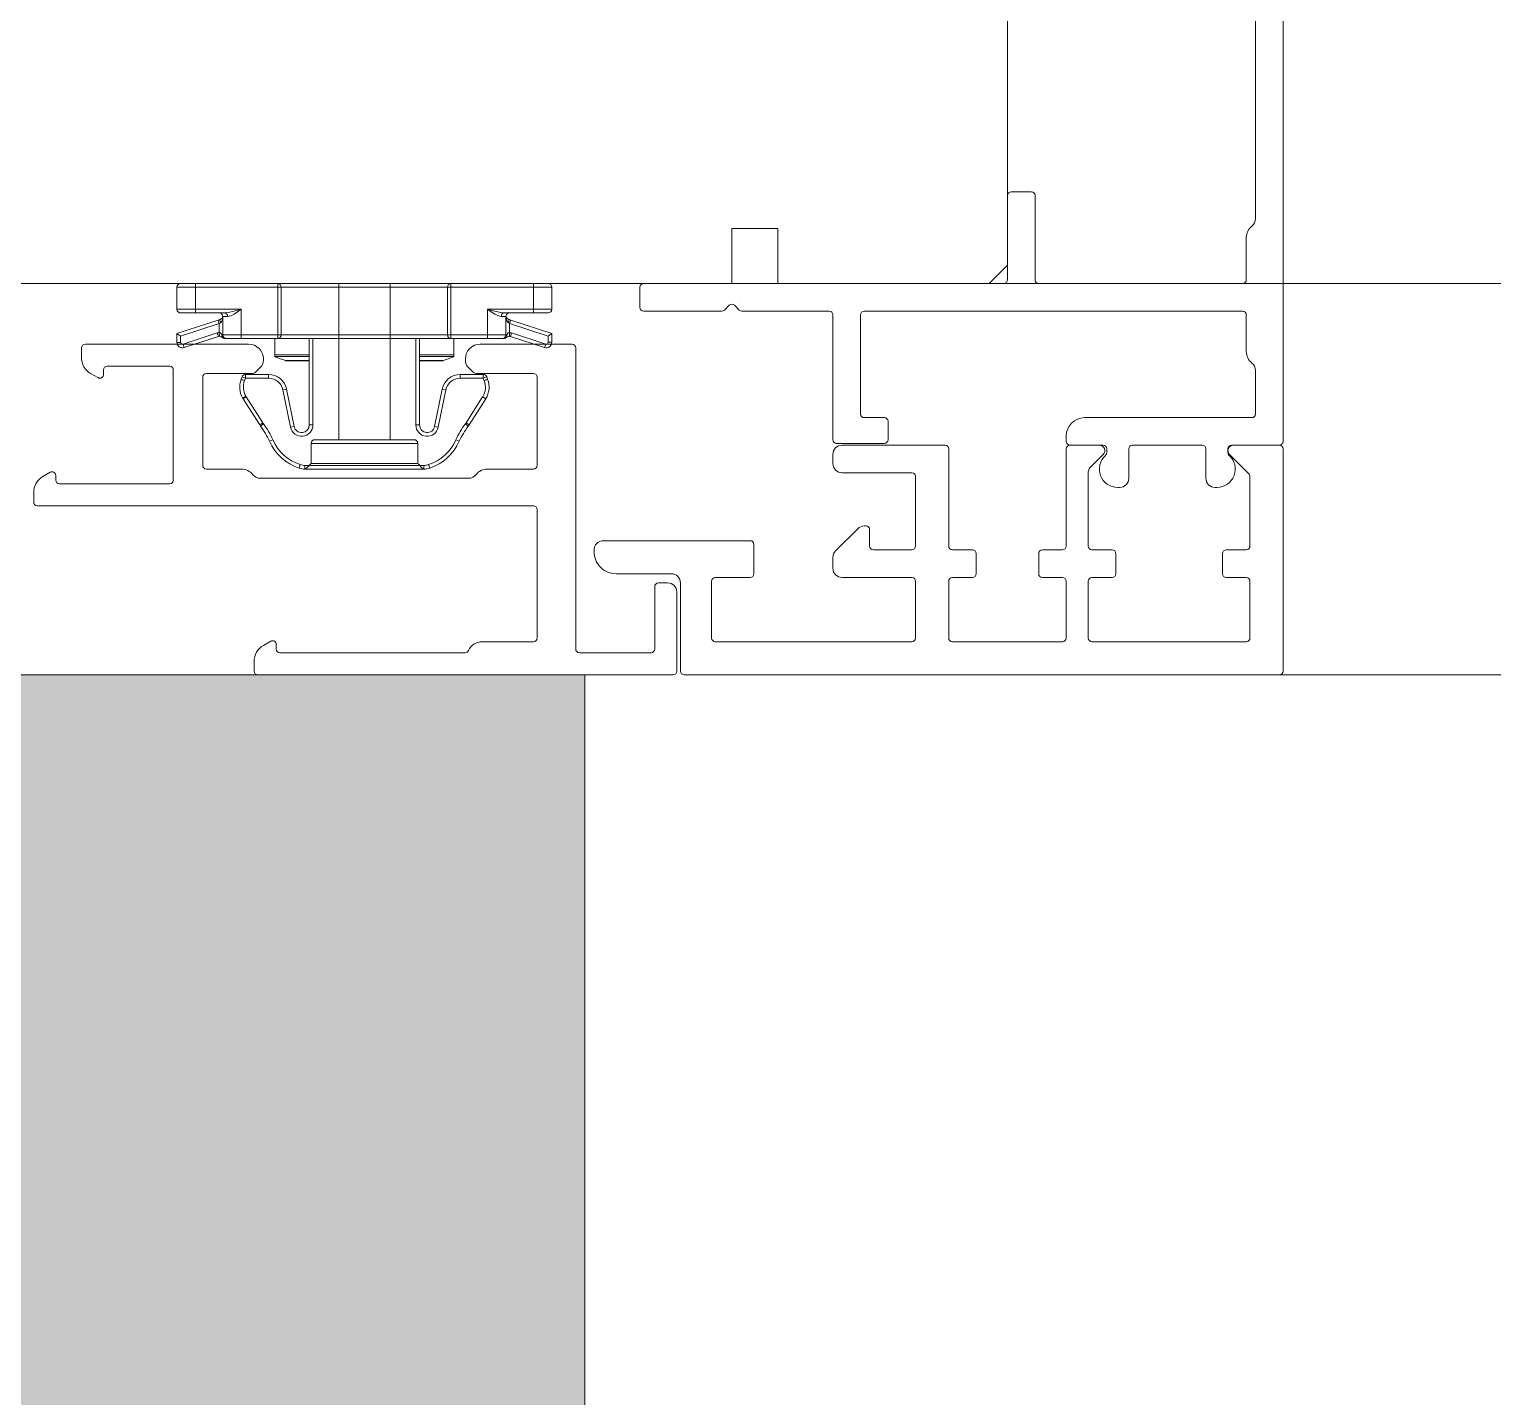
# Model space of a CAD drawing. Header units: metres. Extents: x 0.003 to 0.843, y 0.003 to 0.597.
# Drawn here: x 0.391655 to 0.393248, y 0.201385 to 0.202874 of the extents above; entities that cross this region are included whole.
import ezdxf

# ---------------------------------------------------------------- set-up
doc = ezdxf.new("R2010")
doc.units = ezdxf.units.M
for name, pattern in [('AUSGEZOGEN', [0]), ('PHANTOM', [63.50000000000001, 31.75, -6.35, 6.35, -6.35, 6.35, -6.35]), ('PUNKT', [6.35, 0, -6.35]), ('VERDECKT', [9.524999999999999, 6.35, -3.175])]:
    doc.linetypes.add(name, pattern=pattern)
for name, color, linetype, lineweight in [('Bodenplatte', 7, 'AUSGEZOGEN', 18), ('Daemmung', 7, 'AUSGEZOGEN', 18), ('Decke', 7, 'AUSGEZOGEN', 35), ('Deckendaemmung', 7, 'AUSGEZOGEN', 13), ('Fenster', 7, 'AUSGEZOGEN', 18), ('Wand Beton bewehrt', 7, 'AUSGEZOGEN', 35)]:
    doc.layers.add(name, color=color, linetype=linetype, lineweight=lineweight)

msp = doc.modelspace()

# ---------------------------------------------------------------- hatches: boundary and pattern name
at = {"layer": 'Daemmung', "linetype": 'AUSGEZOGEN', "lineweight": 13}
msp.add_hatch(color=32, dxfattribs=at).paths.add_polyline_path([(0.3922599912993611, 0.1993973625951699), (0.3922599912993611, 0.2021713535053223), (0.3914599913172425, 0.2021713535053223), (0.3914599913172425, 0.1993973625951699), (0.3914599913172425, 0.1985973626130513), (0.3914599913172425, 0.1981173626237801), (0.3914599913172425, 0.197637362634509), (0.3914599913172425, 0.1972373626434497), (0.3922599912993611, 0.1972373626434497), (0.3922599912993611, 0.197637362634509), (0.3922599912993611, 0.1981173626237801), (0.3922599912993611, 0.1985973626130513)])

# ---------------------------------------------------------------- linework, layer by layer
at = {"layer": 'Bodenplatte', "color": 92, "linetype": 'VERDECKT', "lineweight": 18, "true_color": 0x00c600}
msp.add_line((0.3223599928617479, 0.2025973625236443), (0.6343599858880049, 0.2025973625236443), dxfattribs=at)
at = {"layer": 'Daemmung', "color": 7, "linetype": 'AUSGEZOGEN', "lineweight": 13}
for p, q in [((0.3922599912993611, 0.2021713535053223), (0.3914599913172425, 0.2021713535053223)), ((0.3922599912993611, 0.1993973625951699), (0.3922599912993611, 0.2021713535053223))]:
    msp.add_line(p, q, dxfattribs=at)
at = {"layer": 'Decke', "color": 92, "linetype": 'PHANTOM', "lineweight": 18, "true_color": 0x00c600}
msp.add_line((0.3223599928617479, 0.2025973625236443), (0.6343599858880049, 0.2025973625236443), dxfattribs=at)
at = {"layer": 'Deckendaemmung', "color": 211, "linetype": 'AUSGEZOGEN', "lineweight": 13, "true_color": 0xff70ff}
for p, q in [((0.3924280637059753, 0.2025816842901702), (0.3924280637059753, 0.2025816842901702)), ((0.3931894869963293, 0.2019336622780312), (0.3931894869963293, 0.2019336622780312)), ((0.3917800416938363, 0.2018202609998161), (0.3917800416938363, 0.2018202609998161))]:
    msp.add_line(p, q, dxfattribs=at)
at = {"layer": 'Fenster', "color": 7, "linetype": 'AUSGEZOGEN', "lineweight": 13}
for p, q in [((0.393019990842895, 0.2024253680464881), (0.3930199874893234, 0.2043533680063433)), ((0.3927199882479327, 0.2039173678592842), (0.3927199905091584, 0.2026173678888036)), ((0.3929899891489198, 0.2033991264026836), (0.3929899904208844, 0.2026678618918236)), ((0.3927459903717671, 0.2026973675651521), (0.3927239903722586, 0.2026973675268855)), ((0.3927199903793058, 0.2026933675200171), (0.3927199905393308, 0.2026013675220739)), ((0.3927499905386606, 0.2026013675742556), (0.3927499903786353, 0.2026933675721989)), ((0.3924699904451706, 0.2026573674339807), (0.3924199904462881, 0.2026573673470103)), ((0.3924199904462881, 0.2026573673470103), (0.3924199905506524, 0.202597367367287)), ((0.3924699905495349, 0.2025973674543002), (0.3924699904451706, 0.2026573674339807)), ((0.3929799904568506, 0.202647367973309), (0.3929799905370855, 0.2026013679743378)), ((0.3927199905091584, 0.2026173678888036), (0.3926999905443935, 0.2025973678545638)), ((0.3924199905506524, 0.202597367367287), (0.3913799905798902, 0.2025973655574016)), ((0.3918159893638138, 0.2025933678932811), (0.3918359893633668, 0.2025933679280688)), ((0.3918159894055597, 0.2025693678938178), (0.3918159893638138, 0.2025933678932811)), ((0.3918359893633668, 0.2025933679280688), (0.3918359893564092, 0.2025973679279796)), ((0.3919257557528499, 0.2025933680842091), (0.3918359893633668, 0.2025933679280688)), ((0.3918359893633668, 0.2025933679280688), (0.3918359894051127, 0.2025693679286056)), ((0.3919257557458923, 0.2025973680841194), (0.3919257557528499, 0.2025933680842091)), ((0.391925755843299, 0.2025413680853713), (0.3919257557528499, 0.2025933680842091)), ((0.3919293801278426, 0.2025933680905137), (0.3919257557528499, 0.2025933680842091)), ((0.3919293801278426, 0.2025933680905137), (0.3919293802182917, 0.2025413680916759)), ((0.3921105988774747, 0.2025933684057264), (0.3919293801278426, 0.2025933680905137)), ((0.3919919898263049, 0.2025973681993278), (0.3919919901220036, 0.2024273682031276)), ((0.3920479898250531, 0.2025973682967342), (0.3920479901207517, 0.2024273683005345)), ((0.3921105989679238, 0.2025413684068886), (0.3921105988774747, 0.2025933684057264)), ((0.3921142232524674, 0.2025933684120305), (0.3921105988774747, 0.2025933684057264)), ((0.3921142232524674, 0.2025933684120305), (0.3921142232455097, 0.2025973684119408)), ((0.3922039893551409, 0.2025933685681698), (0.3921142232524674, 0.2025933684120305)), ((0.3921142232524674, 0.2025933684120305), (0.3921142233429163, 0.2025413684131927)), ((0.3922039893551409, 0.2025933685681698), (0.3922039893481833, 0.2025973685680802)), ((0.3922039893968867, 0.2025693685687066), (0.3922039893551409, 0.2025933685681698)), ((0.3922039893551409, 0.2025933685681698), (0.3922239893546939, 0.2025933686029585)), ((0.3922239893546939, 0.2025933686029585), (0.3922239893964396, 0.2025693686034943)), ((0.3923199905621876, 0.2025933668264907), (0.3923199906004545, 0.2025713668269823)), ((0.3927159905463778, 0.2025973675152054), (0.3923239905551404, 0.2025973668333591)), ((0.3926999905443935, 0.2025973678545638), (0.3924699905495349, 0.2025973674543002)), ((0.3929759905441327, 0.2025973679674503), (0.3927539905455286, 0.2025973675813025)), ((0.3918359894051127, 0.2025693679286056), (0.3918159894055597, 0.2025693678938178)), ((0.3918859894039949, 0.202569368015576), (0.3918359894051127, 0.2025693679286056)), ((0.3918359894051127, 0.2025693679286056), (0.3918359894120703, 0.2025653679286957)), ((0.3918808497192892, 0.2025679018230403), (0.3918859894039949, 0.202569368015576)), ((0.3918859894039949, 0.202569368015576), (0.3918817063363823, 0.2025664356409343)), ((0.3918859894039949, 0.202569368015576), (0.3918859894526983, 0.2025413680162019)), ((0.3922039893968867, 0.2025693685687066), (0.3921539893980042, 0.2025693684817361)), ((0.3921539894467075, 0.2025413684823621), (0.3921539893980042, 0.2025693684817361)), ((0.3921579412763814, 0.2025666579465988), (0.3921539893980042, 0.2025693684817361)), ((0.3921539893980042, 0.2025693684817361), (0.3921587316487565, 0.2025680132189791)), ((0.3922039893968867, 0.2025693685687066), (0.3922039894038442, 0.2025653685687957)), ((0.3922239893964396, 0.2025693686034943), (0.3922039893968867, 0.2025693685687066)), ((0.3924119195222543, 0.2025685385598226), (0.3924171621669582, 0.2025737812227649)), ((0.3924228190210813, 0.2025737812326042), (0.3924280616834699, 0.2025685385884545)), ((0.3918159894512374, 0.2025431073092027), (0.3918607523522819, 0.2025576648146244)), ((0.3918199894124278, 0.2025653679008647), (0.3918359894120703, 0.2025653679286957)), ((0.3918619894315045, 0.202553860917375), (0.3918199894562015, 0.2025402019530557)), ((0.3918681008675324, 0.20256536798455), (0.3918359894120703, 0.2025653679286957)), ((0.3918607523522819, 0.2025576648146244), (0.3918632264960946, 0.2025584694399081)), ((0.3918607523522819, 0.2025576648146244), (0.3918619894315045, 0.202553860917375)), ((0.3918632265027111, 0.2025546655405079), (0.3918619894315045, 0.202553860917375)), ((0.3918619894487581, 0.2025439416334084), (0.3918619894315045, 0.202553860917375)), ((0.3918659894531453, 0.2025413679814138), (0.3918659894183574, 0.2025613679809667)), ((0.3918659894183574, 0.2025613679809667), (0.3918710822983934, 0.2025613679898252)), ((0.3918681008675324, 0.20256536798455), (0.3918721214626747, 0.2025657927979492)), ((0.3918744327934833, 0.2025622176084644), (0.3918710822983934, 0.2025613679898252)), ((0.3918721214626747, 0.2025657927979492), (0.3918765857850713, 0.2025667689090197)), ((0.3918781530601662, 0.2025641698215463), (0.3918744327934833, 0.2025622176084644)), ((0.3918765857850713, 0.2025667689090197), (0.3918808497192892, 0.2025679018230403)), ((0.3918817063363823, 0.2025664356409343), (0.3918781530601662, 0.2025641698215463)), ((0.3921618229819129, 0.2025641719758665), (0.3921579412763814, 0.2025666579465988)), ((0.3921587316487565, 0.2025680132189791), (0.3921633896923677, 0.2025667702383399)), ((0.3921659409833939, 0.2025620554971565), (0.3921618229819129, 0.2025641719758665)), ((0.3921633896923677, 0.2025667702383399), (0.3921683312915676, 0.2025657120039987)), ((0.3921688965314362, 0.2025613685078452), (0.3921659409833939, 0.2025620554971565)), ((0.3921683312915676, 0.2025657120039987), (0.3921718779483821, 0.202565368512941)), ((0.3921688965314362, 0.2025613685078452), (0.3921739894114726, 0.2025613685167033)), ((0.3922039894038442, 0.2025653685687957), (0.3921718779483821, 0.202565368512941)), ((0.3921739894114726, 0.2025613685167033), (0.3921739894462605, 0.2025413685171502)), ((0.3921767523438185, 0.2025584699852571), (0.3921792264904306, 0.2025576653685799)), ((0.3921779894244409, 0.2025538614670272), (0.3921767523504351, 0.2025546660858559)), ((0.3921792264904306, 0.2025576653685799), (0.3921779894244409, 0.2025538614670272)), ((0.3921779894244409, 0.2025538614670272), (0.3921779894416944, 0.2025439421830597)), ((0.3922199894472602, 0.2025402026488178), (0.3921779894244409, 0.2025538614670272)), ((0.3921792264904306, 0.2025576653685799), (0.3922239894421174, 0.2025431080188796)), ((0.3922039894038442, 0.2025653685687957), (0.3922199894034866, 0.2025653685966268)), ((0.3923239906073227, 0.2025673668340296), (0.3924090910972307, 0.2025673669820535)), ((0.3924308901126709, 0.2025673670199713), (0.3925259897771359, 0.2025673671853879)), ((0.3925299897840043, 0.2025633671924348), (0.3925299900205631, 0.2024273671900337)), ((0.3925599899711893, 0.2024553672415901), (0.3925599897833338, 0.2025633672446165)), ((0.3925639897762868, 0.202567367251485), (0.3929759905963063, 0.2025673679681209)), ((0.3929799906031746, 0.2025633679751495), (0.3929799906725367, 0.2025233679760436)), ((0.3918159894681781, 0.2025333678946222), (0.3918159894512374, 0.2025431073092027)), ((0.3918159894512374, 0.2025431073092027), (0.3918199894562015, 0.2025402019530557)), ((0.3918199894562015, 0.2025402019530557), (0.3918199894680887, 0.2025333679015799)), ((0.3918226080076554, 0.2025314659564342), (0.3918597766263899, 0.2025435536977589)), ((0.3918610137056128, 0.2025397498005096), (0.3918238450868781, 0.2025276620591849)), ((0.3918610137056128, 0.2025397498005096), (0.3918597766263899, 0.2025435536977589)), ((0.3918621201167968, 0.2025399437683346), (0.3918619894487581, 0.2025439416334084)), ((0.3918619894487581, 0.2025439416334084), (0.3918625271314168, 0.2025439043791667)), ((0.3918626577994228, 0.2025399251416811), (0.3918621201167968, 0.2025399437683346)), ((0.3918625271314168, 0.2025439043791667), (0.3918633460859591, 0.2025435608860508)), ((0.3918634767536666, 0.2025397533958353), (0.3918626577994228, 0.2025399251416811)), ((0.3918633460859591, 0.2025435608860508), (0.3918642240199143, 0.2025427498968216)), ((0.3918643546869166, 0.202539347901984), (0.3918634767536666, 0.2025397533958353)), ((0.3918642240199143, 0.2025427498968216), (0.3918650612508414, 0.2025413679797989)), ((0.3918651919166416, 0.2025386569442016), (0.3918643546869166, 0.202539347901984)), ((0.3918650575118733, 0.2025413476090284), (0.3918649621206827, 0.2025402884352112)), ((0.3918649621206827, 0.2025402884352112), (0.3918650456663119, 0.2025394188833888)), ((0.3918650456663119, 0.2025394188833888), (0.3918653900773846, 0.2025384566093453)), ((0.3918650612508414, 0.2025413679797989), (0.3918659894531453, 0.2025413679814138)), ((0.3918653900773846, 0.2025384566093453), (0.3918663034135002, 0.2025378109589624)), ((0.3918859894526983, 0.2025413680162019), (0.3918659894531453, 0.2025413679814138)), ((0.3918663034135002, 0.2025378109589624), (0.3918671774579789, 0.2025374838061889)), ((0.3918671774579789, 0.2025374838061889), (0.3918681039217315, 0.202537368091279)), ((0.3918699894600135, 0.2025373679884606), (0.3918681330554052, 0.2025373679852319)), ((0.3918699894600135, 0.2025373679884606), (0.3918859894596559, 0.2025373680162911)), ((0.3918859894596559, 0.2025373680162911), (0.3918859894526983, 0.2025413680162019)), ((0.3918859894526983, 0.2025413680162019), (0.391925755843299, 0.2025413680853713)), ((0.3919257558502567, 0.2025373680854605), (0.3918859894596559, 0.2025373680162911)), ((0.3919224894588399, 0.2025373680797793), (0.3919224894892865, 0.2025198640785266)), ((0.3919257558502567, 0.2025373680854605), (0.391925755843299, 0.2025413680853713)), ((0.3919293802182917, 0.2025413680916759), (0.391925755843299, 0.2025413680853713)), ((0.3921142233498739, 0.2025373684132819), (0.3919257558502567, 0.2025373680854605)), ((0.3919293802182917, 0.2025413680916759), (0.3921105989679238, 0.2025413684068886)), ((0.3919599899083152, 0.2024433681471092), (0.3919599897448113, 0.2025373681450078)), ((0.3919639897447219, 0.202537368151965), (0.3919639899082261, 0.2024433681540668)), ((0.3920759896189127, 0.2024433683488787), (0.3920759894554088, 0.2025373683467778)), ((0.3920799894553194, 0.2025373683537355), (0.3920799896188232, 0.2024433683558368)), ((0.3921142233429163, 0.2025413684131927), (0.3921105989679238, 0.2025413684068886)), ((0.3921142233498739, 0.2025373684132819), (0.3921142233429163, 0.2025413684131927)), ((0.3921142233429163, 0.2025413684131927), (0.3921539894467075, 0.2025413684823621)), ((0.3921539894536653, 0.2025373684824513), (0.3921142233498739, 0.2025373684132819)), ((0.3921174894544811, 0.2025373684189631), (0.3921174894849275, 0.2025198644177103)), ((0.3921739894462605, 0.2025413685171502), (0.3921539894467075, 0.2025413684823621)), ((0.3921539894536653, 0.2025373684824513), (0.3921539894467075, 0.2025413684823621)), ((0.3921539894536653, 0.2025373684824513), (0.3921699894533074, 0.2025373685102823)), ((0.3921718458579156, 0.202537368513511), (0.3921699894533074, 0.2025373685102823)), ((0.3921718749915891, 0.2025373686196595), (0.3921724768079209, 0.2025374185903093)), ((0.3921724768079209, 0.2025374185903093), (0.3921735951882159, 0.2025377713175081)), ((0.3921735951882159, 0.2025377713175081), (0.3921745888321493, 0.2025384571471673)), ((0.3921739894462605, 0.2025413685171502), (0.3921749176485645, 0.2025413685187646)), ((0.3921745888321493, 0.2025384571471664), (0.3921749332391125, 0.2025394194185547)), ((0.3921747869921954, 0.2025386574827121), (0.3921745888321493, 0.2025384571471664)), ((0.3921751066491873, 0.2025389676801697), (0.3921747869921973, 0.2025386574827144)), ((0.3921749176485647, 0.2025413685187646), (0.3921752373050169, 0.2025419889131231)), ((0.3921750167823568, 0.2025402889505417), (0.3921749213877808, 0.2025413481470314)), ((0.3921749332391125, 0.2025394194185547), (0.3921750167823568, 0.2025402889505417)), ((0.392175688957338, 0.2025393876378653), (0.3921751066491873, 0.2025389676801697)), ((0.3921752373050169, 0.2025419889131231), (0.392175819612437, 0.2025428288275016)), ((0.3921765016043841, 0.2025397537641493), (0.392175688957338, 0.2025393876378653)), ((0.392175819612437, 0.2025428288275016), (0.3921766322588464, 0.2025435610786558)), ((0.3921773208960011, 0.2025399256676242), (0.3921765016043841, 0.2025397537641493)), ((0.3921766322588464, 0.2025435610786558), (0.3921774515501643, 0.2025439048841804)), ((0.3921778587875637, 0.202539944317532), (0.3921773208960011, 0.2025399256676242)), ((0.3921774515501643, 0.2025439048841804), (0.3921779894416944, 0.2025439421830597)), ((0.3921779894416944, 0.2025439421830597), (0.3921778587875637, 0.202539944317532)), ((0.3921802022654122, 0.2025435542551086), (0.3921789651994226, 0.2025397503535555)), ((0.3922161338602078, 0.2025276627415332), (0.3921789651994226, 0.2025397503535555)), ((0.3921802022654122, 0.2025435542551086), (0.3922173709261974, 0.2025314666430863)), ((0.3922239894421174, 0.2025431080188796), (0.3922199894472602, 0.2025402026488178)), ((0.3922199894591474, 0.2025333685973419), (0.3922199894472602, 0.2025402026488178)), ((0.3922239894421174, 0.2025431080188796), (0.3922239894590582, 0.2025333686042996)), ((0.391711989891031, 0.2025168390072291), (0.3917119898727241, 0.2025273637983796)), ((0.391715989865677, 0.202531363805248), (0.3918939898616982, 0.2025313641148619)), ((0.3918159894681781, 0.2025333678946222), (0.3918199894680887, 0.2025333679015799)), ((0.3918238450868781, 0.2025276620591849), (0.3918226080076554, 0.2025314659564342)), ((0.3921459898560652, 0.2025313645531919), (0.3922459898538299, 0.2025313647271323)), ((0.3922161338602078, 0.2025276627415332), (0.3922173709261974, 0.2025314666430863)), ((0.3922239894590582, 0.2025333686042996), (0.3922199894591474, 0.2025333685973419)), ((0.3922499898606982, 0.2025273647341792), (0.3922499904312227, 0.2021993647415111)), ((0.3918079899053663, 0.2025073639658099), (0.3917399899068863, 0.2025073638475302)), ((0.3919070609725794, 0.2025064352059672), (0.3919011614880371, 0.2025005357009018)), ((0.391909989889171, 0.2025153641430502), (0.3919099898924026, 0.2025135062787154)), ((0.3919599897752578, 0.2025198641437551), (0.3919224894892865, 0.2025198640785266)), ((0.3919224894899241, 0.2025194974995498), (0.3919224894908452, 0.2025189679642744)), ((0.3919224894908452, 0.2025189679642744), (0.3919224894917724, 0.2025184349371447)), ((0.3919224894917724, 0.2025184349371447), (0.3919224894922562, 0.2025181568004992)), ((0.3919224894925553, 0.202517984693327), (0.3919599897785269, 0.202517984758555)), ((0.3919224894925553, 0.202517984693327), (0.3919224894929885, 0.2025177357230296)), ((0.3919341581137897, 0.2025134887153677), (0.3919224894929885, 0.2025177357230296)), ((0.3919599897863472, 0.2025134887602995), (0.3919341581137897, 0.2025134887153677)), ((0.3919348421542709, 0.202513368101802), (0.391959989786557, 0.2025133681455436)), ((0.3921174894849275, 0.2025198644177103), (0.3920799894857657, 0.2025198643524828)), ((0.3920799894890348, 0.2025179849672837), (0.3921174894881965, 0.2025179850325112)), ((0.3921058208826031, 0.2025134890139594), (0.3920799894968552, 0.2025134889690276)), ((0.3920799894970651, 0.2025133683542718), (0.3921051368425416, 0.202513368398013)), ((0.3921058208826031, 0.2025134890139594), (0.3921174894886295, 0.2025177360622133)), ((0.3921174894864863, 0.2025189683034583), (0.3921174894855652, 0.2025194978387335)), ((0.3921174894874134, 0.2025184352763281), (0.3921174894864863, 0.2025189683034583)), ((0.3921174894878973, 0.2025181571396829), (0.3921174894874134, 0.2025184352763281)), ((0.3921174894886295, 0.2025177360622133), (0.3921174894881965, 0.2025179850325112)), ((0.3921299898874848, 0.2025135066613848), (0.3921299898842533, 0.2025153645257192)), ((0.3921388183369738, 0.2025005361142821), (0.392132918831907, 0.2025064355988252)), ((0.39172998992879, 0.2024948997287998), (0.3917219899209349, 0.2024995185169346)), ((0.3917359899139334, 0.2025033638406617), (0.3917359899226303, 0.2024983638407735)), ((0.3918119901209628, 0.2023833639755394), (0.3918119899122345, 0.2025033639728567)), ((0.3918439899254346, 0.2024953640286968), (0.3918439900924174, 0.2023993640308426)), ((0.391898333063012, 0.2024993641231318), (0.3918479899183875, 0.2024993640355651)), ((0.3918858068852768, 0.2024930587619974), (0.3918895481970517, 0.202491643634623)), ((0.3918858456761566, 0.2024931621793772), (0.3918868128164576, 0.2024957624106542)), ((0.3918858456761566, 0.2024931621793772), (0.3918895947461076, 0.2024917677354784)), ((0.3918905618864086, 0.2024943679667559), (0.3918868128164576, 0.2024957624106542)), ((0.3918905618864086, 0.2024943679667559), (0.3918895947461076, 0.2024917677354784)), ((0.3918905618794509, 0.2024983679666666), (0.3919156892251388, 0.2024983680103733)), ((0.3918905618794509, 0.2024983679666666), (0.3918905618864086, 0.2024943679667559)), ((0.3919156892320965, 0.2024943680104625), (0.3918905618864086, 0.2024943679667559)), ((0.3919156892251388, 0.2024983680103733), (0.3919156892320965, 0.2024943680104625)), ((0.3921243095512154, 0.2024983683732481), (0.3921494172931724, 0.2024983684169206)), ((0.3921243095512154, 0.2024983683732481), (0.3921243095581731, 0.2024943683733377)), ((0.39214941730013, 0.2024943684170103), (0.3921243095581731, 0.2024943683733377)), ((0.3922039899104298, 0.2024993646547928), (0.3921416467660732, 0.2024993645463523)), ((0.39214941730013, 0.2024943684170103), (0.3921494172931724, 0.2024983684169206)), ((0.3921531661596074, 0.2024957634266538), (0.39214941730013, 0.2024943684170103)), ((0.3921503855296067, 0.2024917664591908), (0.39214941730013, 0.2024943684170103)), ((0.392154134389084, 0.2024931614688344), (0.3921503855296067, 0.2024917664591908)), ((0.39215417242496, 0.2024930600940529), (0.3921504311726582, 0.2024916448094537)), ((0.3921531661596074, 0.2024957634266538), (0.392154134389084, 0.2024931614688344)), ((0.3922079900842807, 0.2023993646639856), (0.3922079899172978, 0.2024953646618396)), ((0.392989990707865, 0.2025028740923172), (0.3929899907904972, 0.2024553679936353)), ((0.3918873391921259, 0.2024727977316048), (0.391890825119426, 0.2024747594426295)), ((0.3918879010187794, 0.2024718602654589), (0.3918912745807491, 0.2024740094697126)), ((0.3918912745807491, 0.2024740094697126), (0.3919093793773847, 0.2024455907406405)), ((0.3919352877466457, 0.2024823554035093), (0.391931368049302, 0.2024815579249712)), ((0.3919396368391689, 0.2024409158861681), (0.391931368049302, 0.2024815579249712)), ((0.3919352877466457, 0.2024823554035093), (0.3919435565365127, 0.2024417133647058)), ((0.392096442046661, 0.202441711712374), (0.3921047110854134, 0.2024823556982047)), ((0.3921086307855315, 0.2024815582333027), (0.3921003617467791, 0.202440914247472)), ((0.3921047110854134, 0.2024823556982047), (0.3921086307855315, 0.2024815582333027)), ((0.3921306389565066, 0.2024456423044362), (0.3921486393603434, 0.2024738973871772)), ((0.3921520129297895, 0.2024717481946596), (0.3921486393603434, 0.2024738973871772)), ((0.3921522459396096, 0.2024721230112032), (0.3921488257681994, 0.2024741972404118)), ((0.3919060058154152, 0.2024434415363867), (0.3918879010187794, 0.2024718602654589)), ((0.3921520129297895, 0.2024717481946596), (0.3921340125259526, 0.2024434931119186)), ((0.3919060058154152, 0.2024434415363867), (0.3919093793773847, 0.2024455907406405)), ((0.3919069344668367, 0.2024421068618626), (0.3919101222985218, 0.2024445230010211)), ((0.3919435565365127, 0.2024417133647058), (0.3919396368391689, 0.2024409158861681)), ((0.3919599899083152, 0.2024433681471092), (0.3919639899082261, 0.2024433681540668)), ((0.3920799896188232, 0.2024433683558368), (0.3920759896189127, 0.2024433683488787)), ((0.392096442046661, 0.202441711712374), (0.3921003617467791, 0.202440914247472)), ((0.3921330764148503, 0.2024421485920484), (0.3921298900676247, 0.2024445666885395)), ((0.3921340125259526, 0.2024434931119186), (0.3921306389565066, 0.2024456423044362)), ((0.3925859899775656, 0.2024513672869039), (0.3925639899780576, 0.2024513672486369)), ((0.392589990019222, 0.2024273672943983), (0.392589989984434, 0.2024473672939512)), ((0.3929859907975444, 0.2024513679867669), (0.3928039908013172, 0.2024513676701958)), ((0.3919166977662737, 0.2024256012347364), (0.3919203505169797, 0.2024272313916504)), ((0.3919659901225847, 0.2024273681579029), (0.3920739901201706, 0.2024273683457587)), ((0.392123281769541, 0.2024256014750145), (0.392119629010634, 0.2024272316135521)), ((0.3927839908365524, 0.2024313676358548), (0.3927839908469887, 0.202425367635989)), ((0.3920779901270387, 0.2024233683528055), (0.3919619901296318, 0.202423368151035)), ((0.3919619901296318, 0.202423368151035), (0.3919619901678987, 0.2024013681515267)), ((0.3920779901270387, 0.2024233683528055), (0.3920779901653055, 0.2024013683532976)), ((0.3925299900646351, 0.2024013691399055), (0.3925299900472409, 0.202411369139682)), ((0.3925339900274314, 0.202423367197081), (0.3925859900262691, 0.2024233672875298)), ((0.3925399900296235, 0.2024213691568521), (0.39265199002712, 0.2024213693516659)), ((0.3926559900339883, 0.2024173693587123), (0.3926559902183647, 0.2023113696395999)), ((0.3927839910441278, 0.2023113698622451), (0.3927839908597542, 0.2024173679507799)), ((0.3927879908538571, 0.2024213676430364), (0.3928239908530521, 0.2024213677056537)), ((0.3927879908527072, 0.2024213679576483), (0.3928199908519918, 0.2024213680133094)), ((0.3928242335104003, 0.2024111253802308), (0.3928097482502781, 0.2023966400697173)), ((0.3928279908599203, 0.202417367712701), (0.3928279908670719, 0.2024132562566124)), ((0.3928519909150449, 0.202385367755162), (0.3928519908593838, 0.2024173677544469)), ((0.3928559908523371, 0.2024213677613148), (0.3929319908506381, 0.2024213678935098)), ((0.3929359908575065, 0.2024173679005571), (0.3929359909131672, 0.2023853679012723)), ((0.3929599908641213, 0.2024132564862134), (0.39295999085697, 0.2024173679423025)), ((0.3929822335425007, 0.2023906403822198), (0.3929617482259522, 0.2024111256275033)), ((0.3929639908499227, 0.2024213679491709), (0.3930159908499421, 0.2024213680396197)), ((0.3929659908487282, 0.2024213682753416), (0.3930159908476106, 0.2024213683623111)), ((0.3930199908544787, 0.2024173683693584), (0.3930199912754167, 0.2021753671248289)), ((0.3918479900992856, 0.2023953640378895), (0.3918859900984361, 0.2023953641039866)), ((0.3919488622124792, 0.2023964033078678), (0.3919501324116144, 0.2024001962741791)), ((0.3919552132429436, 0.2023953681398729), (0.391955213235986, 0.2023993681397838)), ((0.391955213235986, 0.2023993681397838), (0.3920847669409667, 0.2023993683651302)), ((0.3920847669479243, 0.2023953683652194), (0.3919552132429436, 0.2023953681398729)), ((0.3919619901678987, 0.2024013681515267), (0.3919559901784692, 0.2023953681412245)), ((0.3919619901678987, 0.2024013681515267), (0.3920779901653055, 0.2024013683532976)), ((0.3920779901653055, 0.2024013683532976), (0.3920839901756081, 0.2023953683638683)), ((0.3920847669479243, 0.2023953683652194), (0.3920847669409667, 0.2023993683651302)), ((0.3920911183183369, 0.2023964036703615), (0.3920898480372967, 0.2024001966092433)), ((0.3921539900924455, 0.2023953645701472), (0.3922039900913278, 0.2023953646571177)), ((0.3916699901174486, 0.2023872090279197), (0.3916779901092359, 0.202391827843886)), ((0.3916839901151273, 0.2023883637527834), (0.3916839901238243, 0.2023833637528951)), ((0.3916879901306925, 0.2023793637599425), (0.39180799012801, 0.202379363968671)), ((0.391906484016904, 0.2023853641398577), (0.3921334962087657, 0.2023853645347231)), ((0.3926159900801068, 0.2023913692897177), (0.3925399900818055, 0.2023913691575226)), ((0.3926199902191692, 0.2023113695769817), (0.3926199900869749, 0.202387369296765)), ((0.3928079908983843, 0.2023923974260679), (0.3928079910393238, 0.2023113699039905)), ((0.3929839910396572, 0.2023113702101264), (0.3929839909091539, 0.2023863977446841)), ((0.3916599901661065, 0.202359363711686), (0.3916599901477996, 0.2023698885028366)), ((0.3928399909327071, 0.2023753677345131), (0.3928419909326626, 0.2023753677379914)), ((0.3929459909303379, 0.2023753679188899), (0.392947990930293, 0.2023753679223683)), ((0.392203990160904, 0.2023553646580117), (0.3916639901729748, 0.2023553637187334)), ((0.3922079904112886, 0.2022113646681878), (0.3922079901677721, 0.2023513646650586)), ((0.3925329191621248, 0.2023062980786927), (0.3925570612559808, 0.2023304402565345)), ((0.3925641323185399, 0.2023333692009565), (0.3925659901825577, 0.2023333692041879)), ((0.3922799902165059, 0.2023173687108061), (0.3924039902089862, 0.2023173689264918)), ((0.3924039902089862, 0.2023173689264918), (0.3924399902081816, 0.2023173689891101)), ((0.3925699901894259, 0.2023293692112352), (0.3925699902207348, 0.2023113694900112)), ((0.3922699902376022, 0.2023053686936805), (0.3922699902341233, 0.202307368693635)), ((0.3924439902150497, 0.2023133689961573), (0.3924439902707106, 0.202281368992602)), ((0.3925299902629271, 0.2022873691420564), (0.3925299902423015, 0.202299227005944)), ((0.3925739902276031, 0.2023073694970581), (0.3926159902262163, 0.2023073695701132)), ((0.392659990225233, 0.2023073696466472), (0.3926819902247411, 0.2023073696849138)), ((0.3926859902316092, 0.2023033696919611), (0.3926859902698766, 0.202281369413538)), ((0.3927539910969809, 0.2022813695318192), (0.3927539910587135, 0.2023033698102422)), ((0.3927579910516668, 0.2023073698171097), (0.3927799910511749, 0.2023073698553767)), ((0.3928119910461919, 0.2023073699110378), (0.3928339910457, 0.2023073699493048)), ((0.3928379910525684, 0.2023033699563521), (0.3928379910908358, 0.202281369677929)), ((0.3929539910925104, 0.2022813698796995), (0.3929539910542429, 0.2023033701581231)), ((0.3929579910471959, 0.202307370164991), (0.3929799910467041, 0.202307370203258)), ((0.3923539902707479, 0.2022813688403267), (0.3922939902788115, 0.2022813687359617)), ((0.3923359904248517, 0.2021993648911003), (0.3923359903065722, 0.202267364888779)), ((0.3923399902995253, 0.2022713648956474), (0.3923499902993017, 0.2022713649130419)), ((0.3923639904549081, 0.20217536494034), (0.3923639902879184, 0.2022713688579443)), ((0.392397990285654, 0.2022733689127681), (0.3923979903934972, 0.2022113689188837)), ((0.3924399902777577, 0.2022773689857341), (0.3924019902786071, 0.2022773689196365)), ((0.3926159902783988, 0.2022773692918691), (0.3925399902800978, 0.202277369159674)), ((0.3926199903931102, 0.2022113693050315), (0.3926199902852671, 0.2022733692989164)), ((0.3926559902844624, 0.2022733693615351), (0.3926559903923083, 0.2022113677408184)), ((0.3926819902769236, 0.2022773694066696), (0.3926599902774155, 0.202277369368403)), ((0.3927799911033575, 0.202277369577133), (0.3927579911038493, 0.2022773695388665)), ((0.3927839912180716, 0.2022113679634636), (0.3927839911102255, 0.2022733695841799)), ((0.3928079911054216, 0.2022733696259257), (0.3928079912132675, 0.2022113680052089)), ((0.3928339910978826, 0.2022773696710606), (0.3928119910983745, 0.2022773696327936)), ((0.3929799910988867, 0.2022773699250134), (0.3929579910993785, 0.2022773698867468)), ((0.3929839912136009, 0.2022113683113448), (0.3929839911057549, 0.2022733699320607)), ((0.3923599903164723, 0.2022613649306595), (0.3923599904660611, 0.2021753649333823)), ((0.3919099904321343, 0.2022032094494898), (0.3919179904239214, 0.2022078282654561)), ((0.3919239904298128, 0.2022043641743535), (0.3919239904385098, 0.2021993641744653)), ((0.3921479904195875, 0.2022073645639134), (0.3922039904183358, 0.2022073646613199)), ((0.3924019904003654, 0.202207368925931), (0.3926159904001572, 0.2022073692981635)), ((0.3926599903991767, 0.2022073677478657), (0.3927799912251186, 0.2022073679565956)), ((0.3928119912201356, 0.2022073680122563), (0.3929799912206478, 0.2022073683044764)), ((0.3919279904453781, 0.2021953641815121), (0.3921296601380901, 0.2021953645322979)), ((0.3922539904380908, 0.2021953647485584), (0.3923319904318988, 0.2021953648842318)), ((0.3918999904807921, 0.2021753641332562), (0.3918999904624854, 0.2021858889244073)), ((0.392355990473108, 0.2021713649265139), (0.3919039904876602, 0.202171364140303)), ((0.3930159912890679, 0.2021713671179605), (0.3923679904617763, 0.2021713649473873)), ((0.3930159912890679, 0.2021713671179605), (0.4221640091905404, 0.2021713601771535))]:
    msp.add_line(p, q, dxfattribs=at)
for centre, radius, start, end in [((0.3927239903792163, 0.2026933675269742), 3.999999910589395e-06, 90.00009965950261, 179.9999003386106), ((0.3927459903787245, 0.2026933675652412), 3.99999991056211e-06, 9.966138939567454e-05, 90.00009966029776), ((0.392979990421108, 0.202667861874383), 9.999999776533741e-06, 307.9799723719067, 9.99279960037514e-05), ((0.3929959904564928, 0.2026473680012136), 1.599999964237845e-05, 127.9799723722835, 179.999900072004), ((0.3927159905394201, 0.2026013675151156), 3.999999910608722e-06, 270.0000996610929, 9.966138939567454e-05), ((0.3927539905385711, 0.2026013675812132), 3.999999910607585e-06, 179.9999003386106, 270.0000996610929), ((0.3929759905371751, 0.202601367967361), 3.999999910610996e-06, 270.0000996602978, 9.99389372249018e-05), ((0.3918199893637243, 0.2025933679002386), 3.999999910593043e-06, 90.00009966109289, 179.9999003386106), ((0.392219989354783, 0.2025933685959998), 3.999999910593039e-06, 9.966138939567454e-05, 90.00009966109289), ((0.392323990562098, 0.2025933668334482), 3.999999910607585e-06, 90.00009966029776, 179.9999003386106), ((0.39181998940547, 0.2025693679007749), 3.99999991059303e-06, 179.9999003386106, 270.0000996610929), ((0.3922199893965289, 0.202569368596537), 3.999999910593043e-06, 270.0000996602978, 9.966138939567454e-05), ((0.3923239906003652, 0.2025713668339398), 3.99999991056211e-06, 179.9999003386106, 270.0000996602978), ((0.3924199905989396, 0.2025709528006231), 3.999999910624576e-06, 45.00009966098074, 135.0000996604185), ((0.3918619894184467, 0.2025613679740085), 3.999999910592948e-06, 9.966138939567454e-05, 90.00009966109289), ((0.3918619894168719, 0.2025622733371578), 3.999999910595404e-06, 288.0152315258044, 353.5019921347168), ((0.392177989411383, 0.2025613685236603), 3.999999910593063e-06, 90.00009966109289, 179.9999003386106), ((0.3921779894098081, 0.2025622738868096), 3.999999910595404e-06, 186.4982071866259, 251.9849677950403), ((0.3924090910902221, 0.202571366982087), 4.000000033262038e-06, 270.0001003878466, 315.0000989328666), ((0.3924308901062802, 0.2025713670201584), 4.000000187514778e-06, 225.0000900844861, 270.00009153954), ((0.3925259897840934, 0.2025633671854765), 3.999999910607585e-06, 9.966138939567454e-05, 90.00009966029776), ((0.3925639897832442, 0.2025633672515741), 3.999999910607585e-06, 90.00009966029776, 179.9999003386106), ((0.3929759906032546, 0.2025633679682013), 3.999999919902621e-06, 9.952964923313576e-05, 90.00009952591908), ((0.3918622507848352, 0.2025359459032606), 7.999999821184565e-06, 91.87201487330267, 108.0152315258659), ((0.3918622507848352, 0.2025359459032606), 3.999999910594159e-06, 91.87201487329618, 108.0152315258044), ((0.3918699894530557, 0.2025413679883713), 3.999999910593036e-06, 179.9999003386106, 270.0000996610929), ((0.3921699894463497, 0.2025413685101925), 3.999999910593015e-06, 270.0000996610929, 9.966138939567454e-05), ((0.3921777281334328, 0.2025359464520024), 3.999999910594089e-06, 71.9849677950403, 88.12818444712308), ((0.3921777281334328, 0.2025359464520024), 7.999999821185649e-06, 71.98496779541838, 88.1281844479113), ((0.3917159898726346, 0.2025273638053372), 3.999999910614406e-06, 90.00009965950261, 179.9999003386106), ((0.391821989468044, 0.2025333679050581), 5.999999865889514e-06, 179.9999003386106, 288.0152315256752), ((0.391821989468044, 0.2025333679050581), 1.999999955296563e-06, 179.9999003386106, 288.0152315251711), ((0.3918939898895287, 0.2025153641152196), 1.599999964239396e-05, 9.966138939567454e-05, 90.00009966029776), ((0.3921459898838956, 0.2025153645535492), 1.599999964242352e-05, 90.00009966049653, 179.9999003386106), ((0.3922179894591923, 0.2025333685938626), 5.999999865889543e-06, 251.9849677950403, 9.966138939567454e-05), ((0.3922179894591923, 0.2025333685938626), 1.999999955296532e-06, 251.9849677950403, 9.966138939567454e-05), ((0.3922459898607875, 0.2025273647272215), 3.999999910589395e-06, 9.966138939567454e-05, 90.00009966029776), ((0.3929959906721789, 0.2025233680037994), 1.599999964238259e-05, 179.9999006022655, 232.0202269489355), ((0.3917319898905842, 0.2025168390420166), 1.999999955326141e-05, 179.9999003386106, 240.0000996600469), ((0.3917399899138442, 0.2025033638476192), 3.999999910534825e-06, 90.0000996610929, 179.9999003386106), ((0.3918079899123237, 0.202503363965899), 3.999999910564385e-06, 9.966138939567454e-05, 90.00009966188803), ((0.3918999898926261, 0.2025135062613216), 9.99999977648258e-06, 315.0000996608121, 9.966138939567454e-05), ((0.3919348421507921, 0.2025153681017572), 1.999999955296517e-06, 250.0000996597901, 270.0000996610929), ((0.3921051368390628, 0.2025153683979683), 1.999999955296517e-06, 270.0000996610929, 290.0000996605463), ((0.3921399898872616, 0.2025135066787783), 9.999999776630577e-06, 179.9999003422677, 225.0000996591253), ((0.3929799907080884, 0.2025028740749698), 9.999999776602247e-06, 9.939406766616797e-05, 52.02022694901351), ((0.3917319899227198, 0.2024983638338162), 3.999999910614406e-06, 240.0000996600042, 9.966138939567454e-05), ((0.3918479899253449, 0.2024953640356538), 3.999999910607585e-06, 90.00009966109289, 179.9999003386106), ((0.3919082547559271, 0.2024845679977497), 2.399999946355824e-05, 159.2811946620185, 209.3687013350855), ((0.3918671003264007, 0.2025001343988705), 1.999999955350347e-05, 339.2811946618739, 339.5976198863218), ((0.3918905618864085, 0.2024943679667557), 3.999999910593029e-06, 90.00009966029776, 159.5976198865108), ((0.3919082547559271, 0.2024845679977497), 1.999999955296553e-05, 159.2811946619626, 209.3687013350811), ((0.391867100326407, 0.2025001343988683), 2.399999945733189e-05, 339.2811946618829, 339.5976198864435), ((0.3918983330560542, 0.2025033641230442), 3.99999991255471e-06, 270.0000996634783, 315.0000996646353), ((0.391915689259927, 0.2024783680108198), 1.999999955296528e-05, 11.50009966054499, 90.00009966045678), ((0.391915689259927, 0.2024783680108198), 1.599999964237213e-05, 11.50009966054132, 90.00009966049653), ((0.3921243095860034, 0.202478368373695), 1.999999955296699e-05, 90.00009966045678, 168.5000996605211), ((0.3921243095860034, 0.202478368373695), 1.599999964237398e-05, 90.00009966069531, 168.50009966049), ((0.3921416467591156, 0.2025033645462631), 3.999999910607585e-06, 225.0000996601374, 270.0000996602978), ((0.3921317249111484, 0.2024845683864545), 1.999999955296506e-05, 328.7644713809503, 20.72121315815793), ((0.39214941730013, 0.2024943684170097), 3.999999910593047e-06, 20.41102644208718, 90.00009966029776), ((0.3921728786864708, 0.2025001365170519), 2.399999946458374e-05, 200.4110264425118, 200.7212131583189), ((0.3921317249111484, 0.2024845683864545), 2.399999946355815e-05, 328.7644713809365, 20.72121315824838), ((0.392172878686473, 0.2025001365170528), 1.99999995566532e-05, 200.411026442411, 200.7212131581648), ((0.3922039899173872, 0.2024953646548819), 3.999999910564385e-06, 9.966138939567454e-05, 90.00009966188803), ((0.3919047688286268, 0.2024826062867259), 1.599999964238309e-05, 209.3687013350855, 212.5000996603919), ((0.3921351450825589, 0.2024824941572464), 1.599999964230521e-05, 327.5000996603757, 328.7644713808497), ((0.3919047688286268, 0.2024826062867254), 1.999999955301923e-05, 209.3687013350811, 212.5000996605185), ((0.3921351450825588, 0.202482494157246), 1.999999955287125e-05, 327.5000996605053, 328.7644713809213), ((0.3919228736252631, 0.2024541875576537), 1.999999955300754e-05, 212.5000996605185, 217.1594189752871), ((0.3918399900014467, 0.2023913679395427), 8.399999812245445e-05, 24.05034701008362, 37.15941897535473), ((0.391922873625263, 0.2024541875576537), 1.599999964240432e-05, 212.5000996604757, 217.1594189752155), ((0.3918399900014467, 0.2023913679395427), 8.799999803304931e-05, 24.05034701007505, 37.15941897535024), ((0.3919516899085008, 0.2024433681326713), 1.22999997250736e-05, 191.5000996604381, 9.966138939567454e-05), ((0.3919516899085008, 0.2024433681326713), 8.29999981448055e-06, 191.5000996605674, 9.966138939567454e-05), ((0.3920882992403548, 0.2024433683702904), 1.230962144203016e-05, 179.9999003422677, 348.5000996604363), ((0.3920882992403548, 0.2024433683702904), 8.309621531437148e-06, 179.9999003349536, 348.5000996603358), ((0.3921999897065899, 0.2023913685657275), 8.79999980330475e-05, 142.8053931399222, 155.949941237129), ((0.3921999897065899, 0.2023913685657275), 8.399999812245344e-05, 142.8053931399063, 155.9499412371438), ((0.3921171446787215, 0.202454239074505), 1.599999964234915e-05, 322.8053931398172, 327.5000996605893), ((0.3921171446787215, 0.202454239074505), 1.999999955298317e-05, 322.8053931399052, 327.5000996604933), ((0.3925639899710999, 0.2024553672485476), 3.999999910571205e-06, 179.9999003386106, 270.0000996610929), ((0.3925859899845232, 0.2024473672869934), 3.999999910571205e-06, 9.966138939567454e-05, 90.00009966029776), ((0.3928039908361052, 0.2024313676706428), 1.999999955296516e-05, 90.00009966029776, 179.9999003386106), ((0.3929859907905866, 0.2024553679866771), 3.999999910596216e-06, 270.0000996602978, 9.966138939567454e-05), ((0.3919660099008053, 0.2024476083530753), 5.399999879300608e-05, 204.050347010118, 251.4851888325373), ((0.3919660099008053, 0.2024476083530753), 4.999999888241292e-05, 204.0503470101358, 251.4851888325172), ((0.3919659901295422, 0.2024233681579921), 3.999999910593034e-06, 90.00009966029776, 179.9999003386106), ((0.3920739901271281, 0.2024233683458478), 3.999999910593034e-06, 9.966138939567454e-05, 90.00009966029776), ((0.3920739695242951, 0.2024476083452704), 4.9999998882413e-05, 288.5160484100844, 335.9499412371322), ((0.3920739695242951, 0.2024476083452704), 5.399999879300607e-05, 288.5160484100877, 335.9499412371628), ((0.3925339900204737, 0.2024273671969917), 3.9999999106019e-06, 179.9999003386106, 270.0000996602978), ((0.3925859900193115, 0.2024273672874405), 3.999999910571205e-06, 270.0000996602978, 9.966138939567454e-05), ((0.3927879908468992, 0.2024253676429466), 3.99999991061668e-06, 179.9999003386106, 270.0000996595026), ((0.3930159908429845, 0.2024253680395299), 3.999999910607585e-06, 270.0000996602978, 9.966138939567454e-05), ((0.3925399900470175, 0.2024113691570755), 9.999999776478033e-06, 90.00009966045678, 179.9999003386106), ((0.3926519900340776, 0.202417369351755), 3.999999910607585e-06, 9.966138939567454e-05, 90.00009966109289), ((0.3927879908596648, 0.202417367957737), 3.99999991059849e-06, 90.00009965950261, 179.9999003386106), ((0.3928199908624281, 0.2024153680134426), 5.999999865874998e-06, 315.0000996612619, 90.00009966056281), ((0.392839990897919, 0.2023953677340654), 1.999999955267402e-05, 131.8104145568112, 270.0000996604568), ((0.3928239908600099, 0.2024173677057433), 3.999999910607585e-06, 9.966138939567454e-05, 90.00009966029776), ((0.3928239908671614, 0.2024132562496542), 3.999999910642827e-06, 311.8104145581526, 9.966138939567454e-05), ((0.3928559908592945, 0.2024173677614039), 3.999999910643965e-06, 90.00009966029776, 179.9999003386106), ((0.3929319908575958, 0.2024173678935989), 3.999999910534825e-06, 9.966138939567454e-05, 90.0000996610929), ((0.3929479908955048, 0.2023953679219207), 1.999999955276507e-05, 270.0000996606158, 48.18978476418684), ((0.3929639908568804, 0.20241736794926), 3.99999991054392e-06, 90.00009965950261, 179.9999003386106), ((0.3929659908591646, 0.2024153682754749), 5.999999865821108e-06, 90.00009965897253, 225.0000996625738), ((0.3929639908640319, 0.202413256493171), 3.999999910551968e-06, 179.9999003386106, 228.1897847645954), ((0.3930159908545683, 0.2024173683624007), 3.999999910553016e-06, 9.966138939567454e-05, 90.00009966188803), ((0.3918479900923279, 0.2023993640377998), 3.999999910600763e-06, 179.9999003386106, 270.0000996610929), ((0.3918859901262664, 0.2023793641043443), 1.599999964233939e-05, 37.97997210530775, 90.00009966049653), ((0.3919552132081555, 0.2024153681394258), 1.999999955296207e-05, 251.4851888325122, 270.0000996606158), ((0.3919552132081555, 0.2024153681394258), 1.599999964237221e-05, 251.4851888324429, 270.0000996604965), ((0.3920847669131362, 0.2024153683647723), 1.599999964237283e-05, 270.0000996604965, 288.516048409941), ((0.3920847669131362, 0.2024153683647723), 1.999999955296809e-05, 270.0000996606158, 288.5160484101295), ((0.3921539901202757, 0.2023793645705045), 1.599999964241445e-05, 90.00009966049653, 142.0202272155195), ((0.3922039900843702, 0.2023993646570279), 3.999999910571205e-06, 270.0000996595026, 9.966138939567454e-05), ((0.3925399900644114, 0.202401369157299), 9.99999977648258e-06, 179.9999003386106, 270.0000996604568), ((0.3928139908982498, 0.2023923974365047), 5.999999865864517e-06, 135.00009965995, 179.9999003386106), ((0.3916799901473526, 0.2023698885376251), 1.999999955296403e-05, 120.0000996604575, 179.9999003386106), ((0.3916799901152164, 0.2023883637458265), 3.999999910837639e-06, 9.965407506669359e-05, 120.0000996539318), ((0.3916879901237347, 0.2023833637598526), 3.999999910587121e-06, 179.9999003386106, 270.0000996610929), ((0.3918079901210524, 0.2023833639685812), 3.999999910571205e-06, 270.0000996602978, 9.966138939567454e-05), ((0.3919064839995101, 0.2023953641396342), 9.999999776554718e-06, 217.9799721055477, 270.0000996607748), ((0.3921334961913716, 0.2023953645344995), 9.99999977648258e-06, 270.0000996604568, 322.0202272156781), ((0.3926159900870644, 0.2023873692898068), 3.999999910571205e-06, 9.966138939567454e-05, 90.00009966109289), ((0.3928419909152684, 0.2023853677377678), 9.99999977648258e-06, 270.0000996601387, 9.966138939567454e-05), ((0.3929459909129439, 0.2023853679186658), 9.99999977648258e-06, 179.9999003386106, 270.0000996604568), ((0.3929779909092878, 0.202386397734247), 5.999999865874998e-06, 9.966138939567454e-05, 45.00009966107445), ((0.3916639901660168, 0.2023593637186435), 3.999999910571205e-06, 179.9999003386106, 270.0000996610929), ((0.3922039901678617, 0.2023513646581008), 3.999999910564385e-06, 9.966138939567454e-05, 90.00009966188803), ((0.392564132335934, 0.2023233692011799), 9.999999776481054e-06, 90.00009966109289, 135.0000996613743), ((0.3925659901895153, 0.202329369204277), 3.999999910607585e-06, 9.966138939567454e-05, 90.00009966109289), ((0.3922799902338998, 0.2023073687110286), 9.99999977648258e-06, 90.00009966045678, 179.9999003386106), ((0.3924399902151391, 0.2023133689891996), 3.999999910607585e-06, 9.966138939567454e-05, 90.00009966109289), ((0.3922939902370657, 0.2023053687354258), 2.399999946353637e-05, 179.9999003422677, 270.0000996605628), ((0.392539990242078, 0.202299227023338), 9.99999977649736e-06, 135.0000996605872, 179.9999003386106), ((0.3925739902206452, 0.2023113694969688), 3.999999910607585e-06, 179.9999003386106, 270.0000996610929), ((0.3926159902192587, 0.2023113695700235), 3.999999910571205e-06, 270.0000996595026, 9.966138939567454e-05), ((0.3926599902182751, 0.2023113696465579), 3.99999991059849e-06, 179.9999003386106, 270.0000996610929), ((0.3926819902316986, 0.2023033696850029), 3.999999910607585e-06, 9.966138939567454e-05, 90.00009966029776), ((0.3927579910586242, 0.2023033698171988), 3.999999910600763e-06, 90.00009966029776, 179.9999003386106), ((0.3927799910442172, 0.2023113698552874), 3.999999910607585e-06, 270.0000996610929, 9.966138939567454e-05), ((0.3928119910392343, 0.2023113699109485), 3.999999910600763e-06, 179.9999003386106, 270.0000996610929), ((0.3928339910526576, 0.2023033699493939), 3.999999910607585e-06, 9.966138939567454e-05, 90.00009966029776), ((0.3929579910541535, 0.2023033701650801), 3.999999910600763e-06, 90.00009965950261, 179.9999003386106), ((0.3929799910397466, 0.2023113702031687), 3.999999910607585e-06, 270.0000996602978, 9.966138939567454e-05), ((0.3925399902627036, 0.2022873691594504), 9.99999977648258e-06, 179.9999003386106, 270.0000996604568), ((0.3923399903064826, 0.2022673648957365), 3.999999910589395e-06, 90.00009966029776, 179.9999003386106), ((0.3923499903166958, 0.2022613649132644), 9.99999977648258e-06, 9.966138939567454e-05, 90.00009966045678), ((0.3923539902881421, 0.2022713688405501), 9.999999776476898e-06, 9.966138939567454e-05, 90.00009966045678), ((0.3924019902855646, 0.2022733689197261), 3.999999910571205e-06, 90.00009966029776, 179.9999003386106), ((0.3924399902708001, 0.2022813689856443), 3.999999910600763e-06, 270.0000996602978, 9.966138939567454e-05), ((0.3926159902853564, 0.2022733692919582), 3.999999910608722e-06, 9.966138939567454e-05, 90.00009966109289), ((0.3926599902843731, 0.2022733693684917), 3.999999910571205e-06, 90.00009966029776, 179.9999003386106), ((0.392681990269966, 0.2022813694065802), 3.999999910600763e-06, 270.0000996602978, 9.966138939567454e-05), ((0.3927579910968919, 0.2022813695387762), 3.999999910607585e-06, 179.9999003386106, 270.0000996602978), ((0.392779991110315, 0.2022733695772221), 3.999999910564385e-06, 9.966138939567454e-05, 90.00009966188803), ((0.3928119911053322, 0.2022733696328827), 3.999999910571205e-06, 90.00009966029776, 179.9999003386106), ((0.3928339910909251, 0.2022813696709708), 3.999999910600763e-06, 270.0000996602978, 9.966138939567454e-05), ((0.3929579910924209, 0.202281369886657), 3.999999910607585e-06, 179.9999003386106, 270.0000996610929), ((0.3929799911058441, 0.2022733699251025), 3.999999910564385e-06, 9.966138939567454e-05, 90.00009966188803), ((0.391919990462038, 0.2021858889591948), 1.999999955297426e-05, 120.0000996604575, 179.9999003386106), ((0.3919199904299018, 0.2022043641673962), 3.999999910845028e-06, 9.965407506669359e-05, 120.0000996541306), ((0.392147990447418, 0.2021913645642707), 1.599999964250812e-05, 90.00009966009897, 156.4219211820438), ((0.392203990411378, 0.2022113646612301), 3.999999910589395e-06, 270.0000996602978, 9.966138939567454e-05), ((0.3924019903934077, 0.2022113689258412), 3.999999910571205e-06, 179.9999003386106, 270.0000996610929), ((0.3926159903931997, 0.2022113692980737), 3.999999910607585e-06, 270.0000996602978, 9.966138939567454e-05), ((0.3926599903922188, 0.2022113677477754), 3.999999910557563e-06, 179.9999003386106, 270.0000996610929), ((0.392779991218161, 0.2022113679565058), 3.999999910534825e-06, 270.0000996602978, 9.966138939567454e-05), ((0.3928119912131781, 0.2022113680121669), 3.999999910607585e-06, 179.9999003386106, 270.0000996602978), ((0.3929799912136901, 0.2022113683043871), 3.999999910680343e-06, 270.000099661888, 9.966138939567454e-05), ((0.3919279904384205, 0.2021993641814228), 3.999999910589395e-06, 179.9999003386106, 270.0000996610929), ((0.3921296601311325, 0.2021993645322081), 3.999999910589395e-06, 270.0000996610929, 336.4219211826815), ((0.3922539904311333, 0.2021993647484686), 3.999999910589395e-06, 179.9999003386106, 270.0000996602978), ((0.3923319904249412, 0.2021993648841425), 3.999999910589395e-06, 270.0000996602978, 9.966138939567454e-05), ((0.3919039904807024, 0.2021753641402137), 3.999999910589395e-06, 179.9999003386106, 270.0000996610929), ((0.3923559904661504, 0.2021753649264246), 3.999999910584848e-06, 270.0000996602978, 9.966138939567454e-05), ((0.3923679904548185, 0.2021753649472975), 3.999999910607585e-06, 179.9999003386106, 270.0000996610929), ((0.3930159912755064, 0.2021753671178707), 3.999999910579163e-06, 270.0001942555621, 9.966138939567454e-05)]:
    msp.add_arc(centre, radius, start, end, dxfattribs=at)
for centre, major_axis, ratio, start_param, end_param in [((0.3919257557528499, 0.2025933680842085), (6.957617380076449e-12, -3.999999910587044e-06), 0.9060937684145923, 1.570796326795154, 3.141592653589793), ((0.3921142232524674, 0.20259336841203), (6.957617358760106e-12, -3.999999910587008e-06), 0.9060937684145997, 3.141592653590087, 4.712388980384684), ((0.3918644635753171, 0.2025546655426596), (1.237079222664107e-06, -3.803897249085039e-06), 0.2954608359358151, 3.141592653589486, 4.616595748495035), ((0.3918619894168719, 0.2025622733371578), (-1.391523467586934e-11, 7.999999821175151e-06), 0.4999999999999262, 3.456016019819558, 4.636870288669098), ((0.39186810087449, 0.2025613679846387), (6.957602813950573e-12, -3.999999910586976e-06), 0.7453559925013851, 1.570796326799957, 3.141592653589793), ((0.3921718779553396, 0.2025613685130301), (6.957617252178562e-12, -3.999999910586929e-06), 0.7453559924999996, 3.141592653590106, 4.712388980385106), ((0.3921779894098081, 0.2025622738868096), (-1.391523467586934e-11, 7.999999821175151e-06), 0.4999999999999262, 1.64631501851049, 2.82716928736005), ((0.392175515277829, 0.2025546660837039), (-1.237065989625606e-06, -3.803901552624055e-06), 0.2954608359358439, 1.666589558684561, 3.141592653589793), ((0.3919257558432989, 0.2025413680853712), (-6.95761735924996e-12, 3.999999910587005e-06), 0.9060937684146012, 3.14159265358979, 4.712388980384951), ((0.3921142233429164, 0.2025413684131926), (-6.957617295301119e-12, 3.999999910587008e-06), 0.9060937684145995, 1.570796326794906, 3.141592653589793)]:
    msp.add_ellipse(centre, major_axis=major_axis, ratio=ratio, start_param=start_param, end_param=end_param, dxfattribs=at)
at = {"layer": 'Wand Beton bewehrt', "color": 180, "linetype": 'PUNKT', "lineweight": 18}
for p, q in [((0.3914599913172425, 0.2025973625236411), (0.3922599912993611, 0.2025973625236411)), ((0.3922599912993611, 0.2025973625236411), (0.4535599899291995, 0.2025973625236411))]:
    msp.add_line(p, q, dxfattribs=at)

doc.saveas('drawing.dxf')
